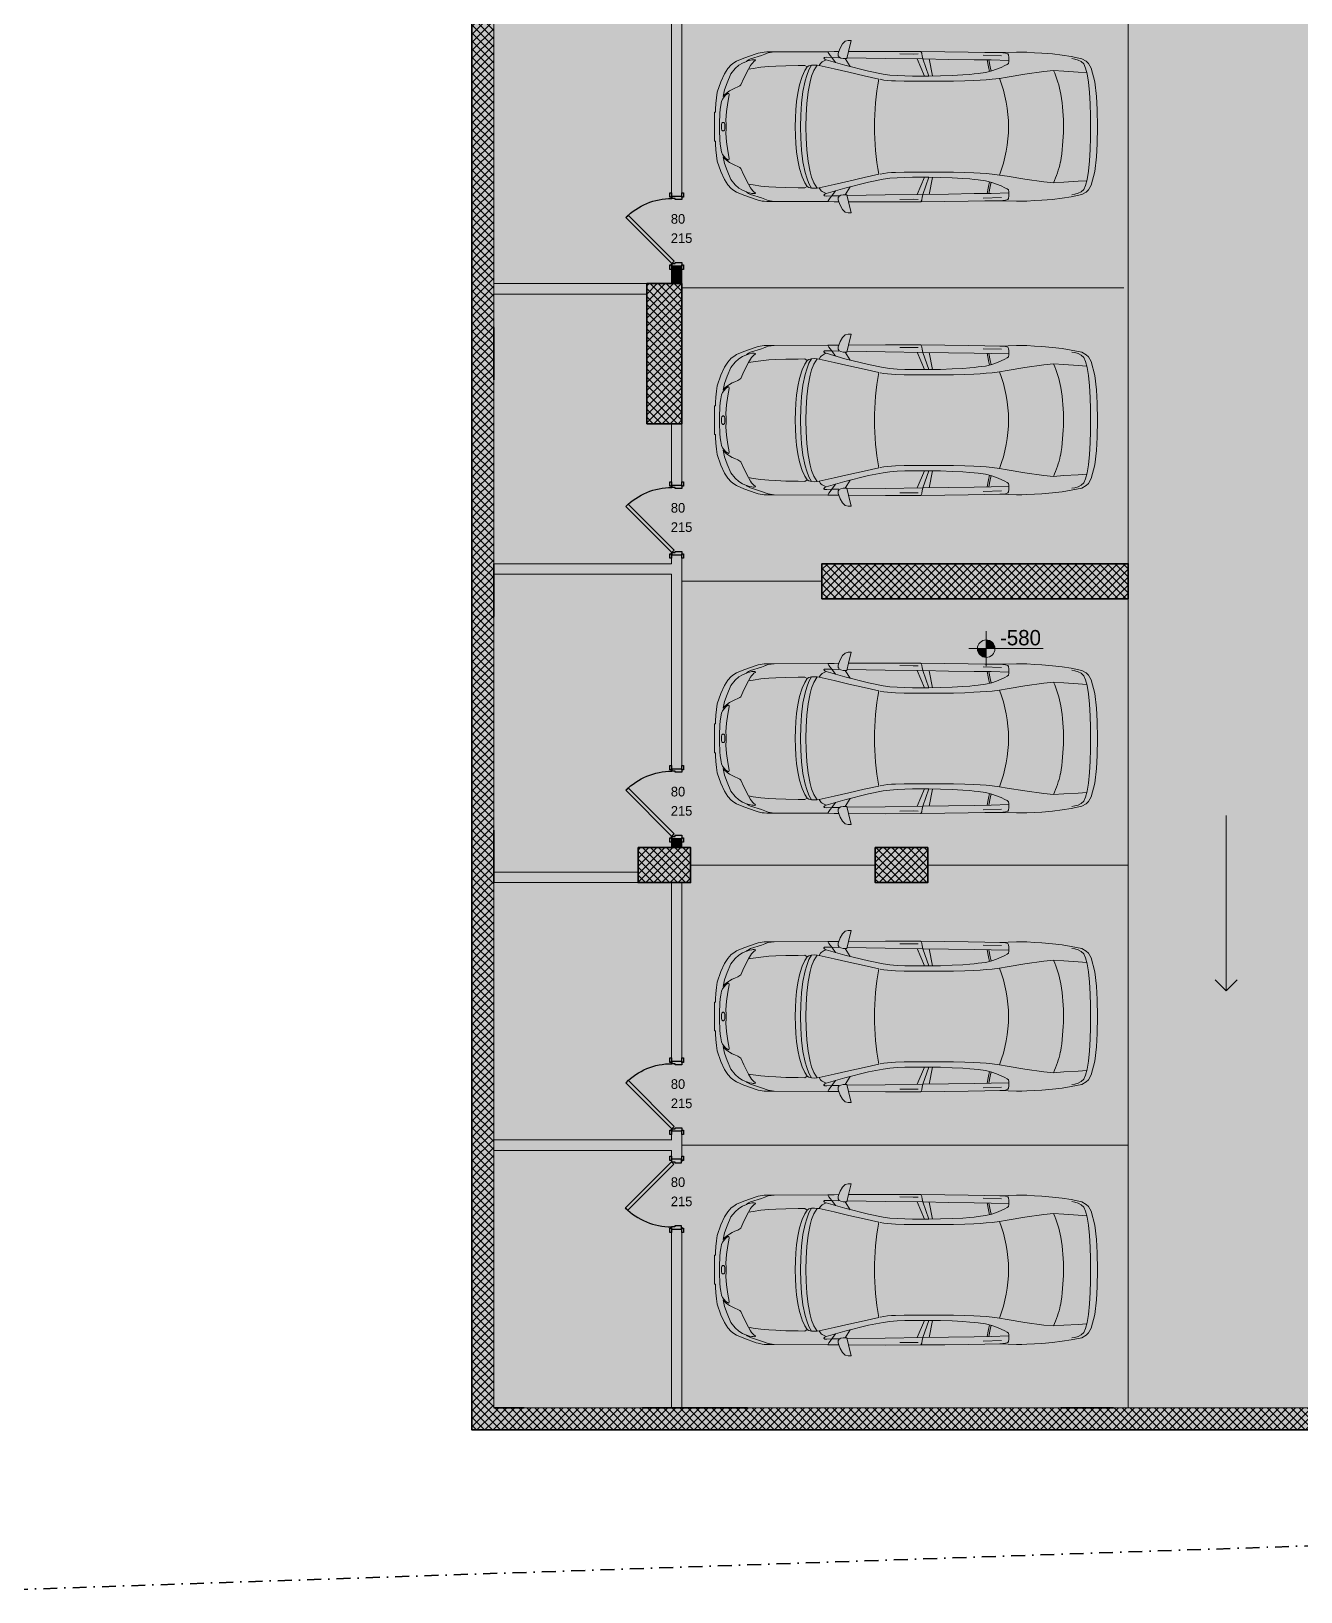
# Model space of a CAD drawing. Header units: millimetres. Extents: x 635850 to 824661, y -5878409 to -5774454.
# Drawn here: x 782870 to 797375, y -5878409 to -5860586 of the extents above; entities that cross this region are included whole.
import ezdxf

# ---------------------------------------------------------------- set-up
doc = ezdxf.new("R2010")
doc.units = ezdxf.units.MM
doc.header["$MEASUREMENT"] = 0
doc.linetypes.add('Dot & Dashed', pattern=[335.138881, 158.75, -88.194444, 0, -88.194437])
for name, color, linetype, lineweight, true_color in [('A - Ndertesa 1 - Veturat_Pen_No__102', 7, 'Continuous', 13, 0xcccccc), ('A - Ndertesa 10 - 2D Drafting_Pen_No__102', 7, 'Continuous', 13, 0xcccccc), ('A - Ndertesa 10 - Muret_Pen_No__102', 7, 'Continuous', 13, 0xcccccc), ('A - Ndertesa 10 - Veturat_Pen_No__102', 7, 'Continuous', 13, 0xcccccc), ('A - Ndertesa 4 - Parcelat_Pen_No__8', 7, 'Continuous', 35, 0xa80f02), ('ARCHICAD Door Markers_Pen_No__112', 7, 'Continuous', 13, 0xd5aaaa)]:
    doc.layers.add(name, color=color, linetype=linetype, lineweight=lineweight, true_color=true_color)
for name, color, linetype in [('A - Ndertesa 10 - 2D Drafting', 7, 'Continuous'), ('A - Ndertesa 10 - Kuotimi', 7, 'Continuous'), ('A - Ndertesa 10 - Muret', 7, 'Continuous'), ('A - Ndertesa 10 - Pllaka meskatit', 7, 'Continuous'), ('A - Ndertesa 10 - Shtyllat', 7, 'Continuous'), ('ARCHICAD Door Markers', 7, 'Continuous'), ('ARCHICAD Doors', 7, 'Continuous')]:
    doc.layers.add(name, color=color, linetype=linetype)
for name, color, linetype, lineweight in [('A - Ndertesa 10 - 2D Drafting_Pen_No__121', 255, 'Continuous', 0), ('A - Ndertesa 10 - 2D Drafting_Pen_No__2', 8, 'Continuous', 15), ('A - Ndertesa 10 - Kuotimi_Pen_No__101', 252, 'Continuous', 13), ('A - Ndertesa 10 - Muret_Pen_No__101', 252, 'Continuous', 13), ('A - Ndertesa 10 - Pllaka meskatit_Pen_No__22', 8, 'Continuous', 35), ('A - Ndertesa 10 - Shtyllat_Pen_No__101', 252, 'Continuous', 13), ('A - Ndertesa 10 - Shtyllat_Pen_No__22', 8, 'Continuous', 35), ('ARCHICAD Doors_Pen_No__101', 252, 'Continuous', 13), ('ARCHICAD Doors_Pen_No__42', 8, 'Continuous', 25)]:
    doc.layers.add(name, color=color, linetype=linetype, lineweight=lineweight)
doc.styles.add('GENERATED_STYLE_1', font='GOTHIC.TTF')
pattern_1 = [(45, (664183.82, -5827429.525), (-45.96194, 45.96194), []), (135, (664183.82, -5827429.525), (45.96194, 45.96194), [])]

# ---------------------------------------------------------------- blocks, each defined once
blk = doc.blocks.new('Slab_6', base_point=(787904, -5828249))
at = {"layer": 'A - Ndertesa 10 - Pllaka meskatit_Pen_No__22', "color": 8, "linetype": 'Continuous', "lineweight": 35, "flags": 128}
blk.add_lwpolyline([(787904, -5828249), (787904, -5876559), (821084, -5876559), (819179, -5831123, 0.401993), (816181, -5828249)], format="xyb", close=True, dxfattribs=at)
blk = doc.blocks.new('Wall_313', base_point=(787904, -5876559))
at = {"layer": 'A - Ndertesa 10 - Muret_Pen_No__101', "linetype": 'Continuous', "lineweight": 13}
h = blk.add_hatch(dxfattribs=at)
h.set_pattern_fill('Concrete_Block', color=252, style=0, pattern_type=2)
h.set_pattern_definition(pattern_1)
h.paths.add_polyline_path([(787904, -5863968), (788154, -5863968), (788154, -5860468), (787904, -5860468)])
h = blk.add_hatch(dxfattribs=at)
h.set_pattern_fill('Concrete_Block', color=252, style=0, pattern_type=2)
h.set_pattern_definition(pattern_1)
h.paths.add_polyline_path([(787904, -5866668), (788154, -5866668), (788154, -5864568), (787904, -5864568)])
h = blk.add_hatch(dxfattribs=at)
h.set_pattern_fill('Concrete_Block', color=252, style=0, pattern_type=2)
h.set_pattern_definition(pattern_1)
h.paths.add_polyline_path([(788154, -5867268), (787904, -5867268), (787904, -5869709), (788154, -5869709)])
h = blk.add_hatch(dxfattribs=at)
h.set_pattern_fill('Concrete_Block', color=252, style=0, pattern_type=2)
h.set_pattern_definition(pattern_1)
h.paths.add_polyline_path([(787904, -5876309), (788154, -5876309), (788154, -5870309), (787904, -5870309)])
at = {"layer": 'A - Ndertesa 10 - Muret_Pen_No__101', "color": 252, "linetype": 'Continuous', "lineweight": 13, "flags": 128}
for points in [[(787904, -5860468), (787904, -5863968)], [(788154, -5863968), (788154, -5860468)], [(787904, -5864568), (787904, -5866668)], [(788154, -5866668), (788154, -5864568)], [(787904, -5867268), (787904, -5869709)], [(788154, -5869709), (788154, -5867268)], [(787904, -5870309), (787904, -5876309)], [(788154, -5876309), (788154, -5870309)]]:
    blk.add_lwpolyline(points, dxfattribs=at)
blk = doc.blocks.new('Wall_316', base_point=(821084, -5876559))
at = {"layer": 'A - Ndertesa 10 - Muret_Pen_No__101', "linetype": 'Continuous', "lineweight": 13}
h = blk.add_hatch(dxfattribs=at)
h.set_pattern_fill('Concrete_Block', color=252, style=0, pattern_type=2)
h.set_pattern_definition(pattern_1)
h.paths.add_polyline_path([(789854, -5876309), (788504, -5876309), (788504, -5876559), (789854, -5876559)])
h = blk.add_hatch(dxfattribs=at)
h.set_pattern_fill('Concrete_Block', color=252, style=0, pattern_type=2)
h.set_pattern_definition(pattern_1)
h.paths.add_polyline_path([(791054, -5876309), (791054, -5876559), (794634, -5876559), (794634, -5876309)])
h = blk.add_hatch(dxfattribs=at)
h.set_pattern_fill('Concrete_Block', color=252, style=0, pattern_type=2)
h.set_pattern_definition(pattern_1)
h.paths.add_polyline_path([(795234, -5876559), (802054, -5876559), (802054, -5876309), (795234, -5876309)])
h = blk.add_hatch(dxfattribs=at)
h.set_pattern_fill('Concrete_Block', color=252, style=0, pattern_type=2)
h.set_pattern_definition(pattern_1)
h.paths.add_polyline_path([(802654, -5876309), (802654, -5876559), (806494, -5876559), (806494, -5876309)])
h = blk.add_hatch(dxfattribs=at)
h.set_pattern_fill('Concrete_Block', color=252, style=0, pattern_type=2)
h.set_pattern_definition(pattern_1)
h.paths.add_polyline_path([(807094, -5876309), (807094, -5876559), (812064, -5876559), (812064, -5876309)])
h = blk.add_hatch(dxfattribs=at)
h.set_pattern_fill('Concrete_Block', color=252, style=0, pattern_type=2)
h.set_pattern_definition(pattern_1)
h.paths.add_polyline_path([(814064, -5876309), (814064, -5876559), (820473, -5876559), (820473, -5876309)])
at = {"layer": 'A - Ndertesa 10 - Muret_Pen_No__101', "color": 252, "linetype": 'Continuous', "lineweight": 13, "flags": 128}
for points in [[(789854, -5876309), (788504, -5876309)], [(794634, -5876309), (791054, -5876309)], [(802054, -5876309), (795234, -5876309)], [(806494, -5876309), (802654, -5876309)], [(812064, -5876309), (807094, -5876309)], [(820473, -5876309), (814064, -5876309)], [(788504, -5876559), (789854, -5876559)], [(791054, -5876559), (794634, -5876559)], [(795234, -5876559), (802054, -5876559)], [(802654, -5876559), (806494, -5876559)], [(807094, -5876559), (812064, -5876559)], [(814064, -5876559), (820473, -5876559)], [(821073, -5876559), (821084, -5876559)]]:
    blk.add_lwpolyline(points, dxfattribs=at)
blk = doc.blocks.new('Wall_341', base_point=(789904, -5863468))
at = {"layer": 'A - Ndertesa 10 - Muret_Pen_No__102', "linetype": 'Continuous', "lineweight": 0, "true_color": 0xcccccc}
blk.add_hatch(color=254, dxfattribs=at).paths.add_polyline_path([(789904, -5863468), (788154, -5863468), (788154, -5863588), (789904, -5863588)])
at = {"layer": 'A - Ndertesa 10 - Muret_Pen_No__101', "color": 252, "linetype": 'Continuous', "lineweight": 13, "flags": 128}
for points in [[(789904, -5863468), (788154, -5863468)], [(788154, -5863468), (788154, -5863588)], [(788154, -5863588), (789904, -5863588)]]:
    blk.add_lwpolyline(points, dxfattribs=at)
blk = doc.blocks.new('Wall_342', base_point=(790184, -5866668))
at = {"layer": 'A - Ndertesa 10 - Muret_Pen_No__102', "linetype": 'Continuous', "lineweight": 0, "true_color": 0xcccccc}
blk.add_hatch(color=254, dxfattribs=at).paths.add_polyline_path([(790184, -5866668), (788154, -5866668), (788154, -5866788), (790184, -5866788)])
at = {"layer": 'A - Ndertesa 10 - Muret_Pen_No__101', "color": 252, "linetype": 'Continuous', "lineweight": 13, "flags": 128}
for points in [[(790184, -5866668), (788154, -5866668)], [(788154, -5866788), (790184, -5866788)]]:
    blk.add_lwpolyline(points, dxfattribs=at)
blk = doc.blocks.new('Wall_370', base_point=(790184, -5870249))
at = {"layer": 'A - Ndertesa 10 - Muret_Pen_No__102', "linetype": 'Continuous', "lineweight": 0, "true_color": 0xcccccc}
blk.add_hatch(color=254, dxfattribs=at).paths.add_polyline_path([(788154, -5870189), (788154, -5870309), (789804, -5870309), (789804, -5870189)])
at = {"layer": 'A - Ndertesa 10 - Muret_Pen_No__101', "color": 252, "linetype": 'Continuous', "lineweight": 13, "flags": 128}
for points in [[(789804, -5870189), (788154, -5870189)], [(788154, -5870309), (789804, -5870309)]]:
    blk.add_lwpolyline(points, dxfattribs=at)
blk = doc.blocks.new('Wall_371', base_point=(790184, -5873309))
at = {"layer": 'A - Ndertesa 10 - Muret_Pen_No__102', "linetype": 'Continuous', "lineweight": 0, "true_color": 0xcccccc}
blk.add_hatch(color=254, dxfattribs=at).paths.add_polyline_path([(790184, -5873249), (788154, -5873249), (788154, -5873369), (790184, -5873369)])
at = {"layer": 'A - Ndertesa 10 - Muret_Pen_No__101', "color": 252, "linetype": 'Continuous', "lineweight": 13, "flags": 128}
for points in [[(790184, -5873249), (788154, -5873249)], [(788154, -5873249), (788154, -5873369)], [(788154, -5873369), (790184, -5873369)]]:
    blk.add_lwpolyline(points, dxfattribs=at)
blk = doc.blocks.new('Door 25_5')
at = {"layer": 'ARCHICAD Doors_Pen_No__101', "color": 252, "linetype": 'Continuous', "lineweight": 13}
for p, q in [((-400, 5), (-437, 5)), ((-400, 5), (-437, 5)), ((-400, 0), (-400, 5)), ((-400, 0), (-400, 5)), ((-400, -115), (-400, 0)), ((-400, -115), (-400, 0)), ((400, 0), (400, 5)), ((400, 0), (400, 5)), ((400, 5), (437, 5)), ((400, 5), (437, 5)), ((400, -115), (400, 0)), ((400, -115), (400, 0)), ((-400, -115), (-437, -115)), ((-400, -115), (-437, -115)), ((400, -115), (437, -115)), ((400, -115), (437, -115))]:
    blk.add_line(p, q, dxfattribs=at)
at = {"layer": 'ARCHICAD Doors_Pen_No__42', "color": 8, "linetype": 'Continuous', "lineweight": 25}
for p, q in [((-182, 498), (-154, 526)), ((344, -28), (-182, 498)), ((-154, 526), (372, 0)), ((-387, 24), (-437, 24)), ((-437, 24), (-437, 5)), ((-437, 5), (-387, 5)), ((-375, 5), (-400, 5)), ((-400, 5), (-400, 0)), ((-400, 0), (-375, 0)), ((-372, 0), (-400, 0)), ((-400, 0), (-400, -115)), ((-387, 5), (-387, 24)), ((-375, 0), (-375, 5)), ((-372, -40), (-372, 0)), ((372, 0), (344, -28)), ((400, 0), (372, 0)), ((372, 0), (372, -40)), ((400, 5), (375, 5)), ((375, 5), (375, 0)), ((375, 0), (400, 0)), ((437, 24), (387, 24)), ((387, 24), (387, 5)), ((387, 5), (437, 5)), ((400, 0), (400, 5)), ((400, -115), (400, 0)), ((437, 5), (437, 24)), ((-387, -115), (-437, -115)), ((-437, -115), (-437, -134)), ((-437, -134), (-387, -134)), ((-400, -115), (-360, -115)), ((-387, -134), (-387, -115)), ((-360, -40), (-372, -40)), ((-360, -115), (-360, -40)), ((372, -40), (360, -40)), ((360, -40), (360, -115)), ((360, -115), (400, -115)), ((437, -115), (387, -115)), ((387, -115), (387, -134)), ((387, -134), (437, -134)), ((437, -134), (437, -115))]:
    blk.add_line(p, q, dxfattribs=at)
blk.add_arc((372, 0), 744, 135, 180, dxfattribs=at)
blk = doc.blocks.new('D Marker 25_13')
at = {"layer": 'ARCHICAD Door Markers_Pen_No__112', "color": 9, "lineweight": 13, "true_color": 0xd5aaaa, "char_height": 110, "attachment_point": 7, "rotation": 90, "style": 'GENERATED_STYLE_1'}
for s, insert in [('\\A1;{\\pql;\\pt0;\\fCentury Gothic|b0|i0|c0|p34;80\\fCentury Gothic|b0|i0|c0|p34;\\A1{\\H.66x;\\S^  ;}\\fCentury Gothic|b0|i0|c0|p34;\\fCentury Gothic|b0|i0|c0|p34;}', (-52, -126)), ('\\A1;{\\pql;\\pt0;\\fCentury Gothic|b0|i0|c0|p34;215\\fCentury Gothic|b0|i0|c0|p34;\\A1{\\H.66x;\\S^  ;}\\fCentury Gothic|b0|i0|c0|p34;\\fCentury Gothic|b0|i0|c0|p34;}', (168, -126))]:
    blk.add_mtext(s, dxfattribs=dict(at, insert=insert))
blk = doc.blocks.new('Door 25_4')
at = {"layer": 'ARCHICAD Doors_Pen_No__101', "color": 252, "linetype": 'Continuous', "lineweight": 13}
for p, q in [((-400, 0), (-437, 0)), ((-400, 0), (-437, 0)), ((-400, 0), (-400, -115)), ((-400, 0), (-400, -115)), ((400, 0), (400, -115)), ((400, 0), (400, -115)), ((400, 0), (437, 0)), ((400, 0), (437, 0)), ((-400, -120), (-437, -120)), ((-400, -120), (-437, -120)), ((-400, -115), (-400, -120)), ((-400, -115), (-400, -120)), ((400, -115), (400, -120)), ((400, -115), (400, -120)), ((400, -120), (437, -120)), ((400, -120), (437, -120))]:
    blk.add_line(p, q, dxfattribs=at)
at = {"layer": 'ARCHICAD Doors_Pen_No__42', "color": 8, "linetype": 'Continuous', "lineweight": 25}
for p, q in [((-182, 498), (-154, 526)), ((344, -28), (-182, 498)), ((-154, 526), (372, 0)), ((-437, 0), (-437, 19)), ((-437, 19), (-387, 19)), ((-387, 0), (-437, 0)), ((-372, 0), (-400, 0)), ((-400, 0), (-400, -115)), ((-387, 19), (-387, 0)), ((-372, -40), (-372, 0)), ((372, 0), (344, -28)), ((400, 0), (372, 0)), ((372, 0), (372, -40)), ((387, 19), (437, 19)), ((387, 0), (387, 19)), ((437, 0), (387, 0)), ((400, -115), (400, 0)), ((437, 19), (437, 0)), ((-437, -139), (-437, -120)), ((-437, -120), (-387, -120)), ((-387, -139), (-437, -139)), ((-400, -120), (-400, -115)), ((-400, -115), (-375, -115)), ((-400, -115), (-360, -115)), ((-375, -120), (-400, -120)), ((-387, -120), (-387, -139)), ((-375, -115), (-375, -120)), ((-360, -40), (-372, -40)), ((-360, -115), (-360, -40)), ((372, -40), (360, -40)), ((360, -40), (360, -115)), ((360, -115), (400, -115)), ((375, -120), (375, -115)), ((375, -115), (400, -115)), ((400, -120), (375, -120)), ((387, -120), (437, -120)), ((387, -139), (387, -120)), ((437, -139), (387, -139)), ((400, -115), (400, -120)), ((437, -120), (437, -139))]:
    blk.add_line(p, q, dxfattribs=at)
blk.add_arc((372, 0), 744, 135, 180, dxfattribs=at)
blk = doc.blocks.new('Wall_372', base_point=(790184, -5859968))
at = {"layer": 'A - Ndertesa 10 - Muret_Pen_No__102', "linetype": 'Continuous', "lineweight": 0, "true_color": 0xcccccc}
for points in [[(790184, -5860368), (790184, -5862468), (790304, -5862468), (790304, -5860368)], [(790304, -5863268), (790184, -5863268), (790184, -5863468), (790304, -5863468)], [(790184, -5865068), (790184, -5865768), (790304, -5865768), (790304, -5865068)], [(790304, -5866568), (790184, -5866568), (790184, -5869009), (790304, -5869009)], [(790184, -5869809), (790184, -5869909), (790304, -5869909), (790304, -5869809)], [(790184, -5870309), (790184, -5872349), (790304, -5872349), (790304, -5870309)], [(790304, -5873149), (790184, -5873149), (790184, -5873469), (790304, -5873469)], [(790304, -5874269), (790184, -5874269), (790184, -5876309), (790304, -5876309)]]:
    blk.add_hatch(color=254, dxfattribs=at).paths.add_polyline_path(points)
at = {"layer": 'A - Ndertesa 10 - Muret_Pen_No__101', "color": 252, "linetype": 'Continuous', "lineweight": 13}
for p, q in [((790184, -5862468), (790184, -5862431)), ((790189, -5862468), (790184, -5862468)), ((790304, -5862468), (790189, -5862468)), ((790304, -5862468), (790304, -5862431)), ((790184, -5863268), (790184, -5863305)), ((790189, -5863268), (790184, -5863268)), ((790304, -5863268), (790189, -5863268)), ((790304, -5863268), (790304, -5863305)), ((790184, -5865768), (790184, -5865731)), ((790189, -5865768), (790184, -5865768)), ((790304, -5865768), (790189, -5865768)), ((790304, -5865768), (790304, -5865731)), ((790184, -5866568), (790184, -5866605)), ((790189, -5866568), (790184, -5866568)), ((790304, -5866568), (790189, -5866568)), ((790304, -5866568), (790304, -5866605)), ((790184, -5869009), (790184, -5868972)), ((790189, -5869009), (790184, -5869009)), ((790304, -5869009), (790189, -5869009)), ((790304, -5869009), (790304, -5868972)), ((790184, -5869809), (790184, -5869846)), ((790189, -5869809), (790184, -5869809)), ((790304, -5869809), (790189, -5869809)), ((790304, -5869809), (790304, -5869846)), ((790184, -5872349), (790184, -5872312)), ((790189, -5872349), (790184, -5872349)), ((790304, -5872349), (790189, -5872349)), ((790304, -5872349), (790304, -5872312)), ((790184, -5873149), (790184, -5873186)), ((790189, -5873149), (790184, -5873149)), ((790304, -5873149), (790189, -5873149)), ((790304, -5873149), (790304, -5873186)), ((790184, -5873469), (790184, -5873432)), ((790184, -5873469), (790299, -5873469)), ((790299, -5873469), (790304, -5873469)), ((790304, -5873469), (790304, -5873432)), ((790184, -5874269), (790184, -5874306)), ((790184, -5874269), (790299, -5874269)), ((790299, -5874269), (790304, -5874269)), ((790304, -5874269), (790304, -5874306))]:
    blk.add_line(p, q, dxfattribs=at)
at = {"layer": 'A - Ndertesa 10 - Muret_Pen_No__101', "color": 252, "linetype": 'Continuous', "lineweight": 13, "flags": 128}
for points in [[(790184, -5860368), (790184, -5862468)], [(790304, -5862468), (790304, -5860368)], [(790184, -5863268), (790184, -5863468)], [(790304, -5863468), (790304, -5863268)], [(790184, -5865068), (790184, -5865768)], [(790304, -5865768), (790304, -5865068)], [(790184, -5866568), (790184, -5866668)], [(790304, -5869009), (790304, -5866568)], [(790184, -5866788), (790184, -5869009)], [(790184, -5869809), (790184, -5869909)], [(790304, -5869909), (790304, -5869809)], [(790184, -5870309), (790184, -5872349)], [(790304, -5872349), (790304, -5870309)], [(790184, -5873149), (790184, -5873249)], [(790304, -5873469), (790304, -5873149)], [(790184, -5873369), (790184, -5873469)], [(790184, -5874269), (790184, -5876309)], [(790304, -5876309), (790304, -5874269)]]:
    blk.add_lwpolyline(points, dxfattribs=at)
at = {"layer": 'ARCHICAD Door Markers', "color": 161, "lineweight": 25, "true_color": 0x40a5ff, "rotation": 270}
for p in [(790304, -5862868), (790304, -5866168), (790304, -5869409), (790304, -5872749), (790304, -5873869)]:
    blk.add_blockref('D Marker 25_13', p, dxfattribs=at)
at = {"layer": 'ARCHICAD Doors', "color": 7, "linetype": 'Continuous', "lineweight": 13, "xscale": -1, "zscale": 1000, "rotation": 90}
for p in [(790189, -5862868), (790189, -5866168), (790189, -5869409), (790189, -5872749)]:
    blk.add_blockref('Door 25_5', p, dxfattribs=at)
at = {"layer": 'ARCHICAD Doors', "color": 7, "linetype": 'Continuous', "lineweight": 13, "zscale": 1000, "rotation": 90}
blk.add_blockref('Door 25_4', (790184, -5873869), dxfattribs=at)
blk = doc.blocks.new('Column_349', base_point=(793654, -5866868))
at = {"layer": 'A - Ndertesa 10 - Shtyllat_Pen_No__101', "linetype": 'Continuous', "lineweight": 13}
h = blk.add_hatch(dxfattribs=at)
h.set_pattern_fill('Concrete_Block', color=252, style=0, pattern_type=2)
h.set_pattern_definition(pattern_1)
h.paths.add_polyline_path([(795404, -5867068), (795404, -5866668), (791904, -5866668), (791904, -5867068)])
at = {"layer": 'A - Ndertesa 10 - Shtyllat_Pen_No__22', "color": 8, "linetype": 'Continuous', "lineweight": 35, "flags": 128}
blk.add_lwpolyline([(795404, -5867068), (795404, -5866668), (791904, -5866668), (791904, -5867068)], close=True, dxfattribs=at)
blk = doc.blocks.new('Column_372', base_point=(790104, -5864268))
at = {"layer": 'A - Ndertesa 10 - Shtyllat_Pen_No__101', "linetype": 'Continuous', "lineweight": 13}
h = blk.add_hatch(dxfattribs=at)
h.set_pattern_fill('Concrete_Block', color=252, style=0, pattern_type=2)
h.set_pattern_definition(pattern_1)
h.paths.add_polyline_path([(790304, -5863468), (789904, -5863468), (789904, -5865068), (790304, -5865068)])
at = {"layer": 'A - Ndertesa 10 - Shtyllat_Pen_No__22', "color": 8, "linetype": 'Continuous', "lineweight": 35, "flags": 128}
blk.add_lwpolyline([(790304, -5863468), (789904, -5863468), (789904, -5865068), (790304, -5865068)], close=True, dxfattribs=at)
blk = doc.blocks.new('Column_387', base_point=(788029, -5864268))
at = {"layer": 'A - Ndertesa 10 - Shtyllat_Pen_No__101', "linetype": 'Continuous', "lineweight": 13}
h = blk.add_hatch(dxfattribs=at)
h.set_pattern_fill('Concrete_Block', color=252, style=0, pattern_type=2)
h.set_pattern_definition(pattern_1)
h.paths.add_polyline_path([(787904, -5863968), (787904, -5864568), (788154, -5864568), (788154, -5863968)])
at = {"layer": 'A - Ndertesa 10 - Shtyllat_Pen_No__22', "color": 8, "linetype": 'Continuous', "lineweight": 35, "flags": 128}
for points in [[(787904, -5863968), (787904, -5864568)], [(788154, -5864568), (788154, -5863968)]]:
    blk.add_lwpolyline(points, dxfattribs=at)
blk = doc.blocks.new('Column_388', base_point=(788029, -5870009))
at = {"layer": 'A - Ndertesa 10 - Shtyllat_Pen_No__101', "linetype": 'Continuous', "lineweight": 13}
h = blk.add_hatch(dxfattribs=at)
h.set_pattern_fill('Concrete_Block', color=252, style=0, pattern_type=2)
h.set_pattern_definition(pattern_1)
h.paths.add_polyline_path([(787904, -5869709), (787904, -5870309), (788154, -5870309), (788154, -5869709)])
at = {"layer": 'A - Ndertesa 10 - Shtyllat_Pen_No__22', "color": 8, "linetype": 'Continuous', "lineweight": 35, "flags": 128}
for points in [[(787904, -5869709), (787904, -5870309)], [(788154, -5870309), (788154, -5869709)]]:
    blk.add_lwpolyline(points, dxfattribs=at)
blk = doc.blocks.new('Column_389', base_point=(788204, -5876434))
at = {"layer": 'A - Ndertesa 10 - Shtyllat_Pen_No__101', "linetype": 'Continuous', "lineweight": 13}
h = blk.add_hatch(dxfattribs=at)
h.set_pattern_fill('Concrete_Block', color=252, style=0, pattern_type=2)
h.set_pattern_definition(pattern_1)
h.paths.add_polyline_path([(787904, -5876559), (788154, -5876559), (788154, -5876309)])
h = blk.add_hatch(dxfattribs=at)
h.set_pattern_fill('Concrete_Block', color=252, style=0, pattern_type=2)
h.set_pattern_definition(pattern_1)
h.paths.add_polyline_path([(787904, -5876559), (788154, -5876309), (787904, -5876309)])
h = blk.add_hatch(dxfattribs=at)
h.set_pattern_fill('Concrete_Block', color=252, style=0, pattern_type=2)
h.set_pattern_definition(pattern_1)
h.paths.add_polyline_path([(788154, -5876559), (788504, -5876559), (788504, -5876309), (788154, -5876309)])
at = {"layer": 'A - Ndertesa 10 - Shtyllat_Pen_No__22', "color": 8, "linetype": 'Continuous', "lineweight": 35, "flags": 128}
for points in [[(787904, -5876309), (787904, -5876559)], [(788504, -5876309), (788154, -5876309)], [(787904, -5876559), (788154, -5876559)], [(788154, -5876559), (788504, -5876559)]]:
    blk.add_lwpolyline(points, dxfattribs=at)
blk = doc.blocks.new('Column_402', base_point=(792814, -5870109))
at = {"layer": 'A - Ndertesa 10 - Shtyllat_Pen_No__101', "linetype": 'Continuous', "lineweight": 13}
h = blk.add_hatch(dxfattribs=at)
h.set_pattern_fill('Concrete_Block', color=252, style=0, pattern_type=2)
h.set_pattern_definition(pattern_1)
h.paths.add_polyline_path([(792514, -5869909), (792514, -5870309), (793114, -5870309), (793114, -5869909)])
at = {"layer": 'A - Ndertesa 10 - Shtyllat_Pen_No__22', "color": 8, "linetype": 'Continuous', "lineweight": 35, "flags": 128}
blk.add_lwpolyline([(792514, -5869909), (792514, -5870309), (793114, -5870309), (793114, -5869909)], close=True, dxfattribs=at)
blk = doc.blocks.new('Column_413', base_point=(790104, -5870109))
at = {"layer": 'A - Ndertesa 10 - Shtyllat_Pen_No__101', "linetype": 'Continuous', "lineweight": 13}
h = blk.add_hatch(dxfattribs=at)
h.set_pattern_fill('Concrete_Block', color=252, style=0, pattern_type=2)
h.set_pattern_definition(pattern_1)
h.paths.add_polyline_path([(789804, -5869909), (789804, -5870309), (790404, -5870309), (790404, -5869909)])
at = {"layer": 'A - Ndertesa 10 - Shtyllat_Pen_No__22', "color": 8, "linetype": 'Continuous', "lineweight": 35, "flags": 128}
blk.add_lwpolyline([(789804, -5869909), (789804, -5870309), (790404, -5870309), (790404, -5869909)], close=True, dxfattribs=at)
blk = doc.blocks.new('Column_417', base_point=(794934, -5876434))
at = {"layer": 'A - Ndertesa 10 - Shtyllat_Pen_No__101', "linetype": 'Continuous', "lineweight": 13}
h = blk.add_hatch(dxfattribs=at)
h.set_pattern_fill('Concrete_Block', color=252, style=0, pattern_type=2)
h.set_pattern_definition(pattern_1)
h.paths.add_polyline_path([(794634, -5876309), (794634, -5876559), (795234, -5876559), (795234, -5876309)])
at = {"layer": 'A - Ndertesa 10 - Shtyllat_Pen_No__22', "color": 8, "linetype": 'Continuous', "lineweight": 35, "flags": 128}
for points in [[(795234, -5876309), (794634, -5876309)], [(794634, -5876559), (795234, -5876559)]]:
    blk.add_lwpolyline(points, dxfattribs=at)
blk = doc.blocks.new('Column_418', base_point=(790454, -5876434))
at = {"layer": 'A - Ndertesa 10 - Shtyllat_Pen_No__101', "linetype": 'Continuous', "lineweight": 13}
h = blk.add_hatch(dxfattribs=at)
h.set_pattern_fill('Concrete_Block', color=252, style=0, pattern_type=2)
h.set_pattern_definition(pattern_1)
h.paths.add_polyline_path([(789854, -5876309), (789854, -5876559), (791054, -5876559), (791054, -5876309)])
at = {"layer": 'A - Ndertesa 10 - Shtyllat_Pen_No__22', "color": 8, "linetype": 'Continuous', "lineweight": 35, "flags": 128}
for points in [[(791054, -5876309), (789854, -5876309)], [(789854, -5876559), (791054, -5876559)]]:
    blk.add_lwpolyline(points, dxfattribs=at)
blk = doc.blocks.new('Column_419', base_point=(788029, -5866968))
at = {"layer": 'A - Ndertesa 10 - Shtyllat_Pen_No__101', "linetype": 'Continuous', "lineweight": 13}
h = blk.add_hatch(dxfattribs=at)
h.set_pattern_fill('Concrete_Block', color=252, style=0, pattern_type=2)
h.set_pattern_definition(pattern_1)
h.paths.add_polyline_path([(787904, -5866668), (787904, -5867268), (788154, -5867268), (788154, -5866668)])
at = {"layer": 'A - Ndertesa 10 - Shtyllat_Pen_No__22', "color": 8, "linetype": 'Continuous', "lineweight": 35, "flags": 128}
for points in [[(787904, -5866668), (787904, -5867268)], [(788154, -5867268), (788154, -5866668)]]:
    blk.add_lwpolyline(points, dxfattribs=at)
blk = doc.blocks.new('Car 05 25')
at = {"layer": 'A - Ndertesa 1 - Veturat_Pen_No__102', "color": 254, "linetype": 'Continuous', "lineweight": 13, "true_color": 0xcccccc}
for p, q in [((-729, 716), (-751, 670)), ((-701, 743), (-729, 716)), ((-665, 761), (-701, 743)), ((-627, 772), (-665, 761)), ((-595, 778), (-627, 772)), ((125, 791), (129, 820)), ((126, 744), (125, 791)), ((327, 762), (125, 756)), ((132, 723), (126, 744)), ((129, 820), (139, 832)), ((147, 711), (132, 723)), ((139, 832), (165, 840)), ((165, 840), (195, 844)), ((195, 844), (231, 846)), ((211, 809), (418, 816)), ((522, 765), (327, 762)), ((355, 762), (339, 683)), ((373, 763), (357, 683)), ((814, 769), (522, 765)), ((1109, 774), (814, 769)), ((1036, 773), (997, 579)), ((1042, 578), (1108, 774)), ((1173, 775), (1090, 578)), ((1115, 809), (1109, 774)), ((1109, 774), (1538, 780)), ((1120, 833), (1115, 809)), ((1121, 838), (1120, 836)), ((1120, 836), (1120, 833)), ((1130, 859), (1121, 838)), ((1163, 830), (1220, 829)), ((1220, 829), (1370, 831)), ((1538, 780), (1975, 786)), ((1939, 686), (1996, 777)), ((1958, 858), (1977, 777)), ((1977, 777), (2020, 777)), ((2000, 702), (2214, 763)), ((2020, 777), (2044, 783)), ((2044, 783), (2063, 792)), ((2063, 792), (2070, 800)), ((2069, 788), (2065, 794)), ((2075, 836), (2068, 858)), ((2069, 788), (2148, 790)), ((2070, 800), (2075, 809)), ((2075, 809), (2075, 836)), ((2107, 732), (2148, 790)), ((2148, 790), (2167, 814)), ((2148, 790), (2206, 792)), ((2167, 814), (2182, 834)), ((2182, 834), (2193, 856)), ((2206, 792), (2227, 791)), ((2227, 770), (2214, 763)), ((2214, 763), (2238, 752)), ((2227, 791), (2233, 790)), ((2234, 774), (2227, 770)), ((2233, 790), (2238, 787)), ((2238, 777), (2234, 774)), ((2241, 784), (2238, 787)), ((2238, 777), (2241, 781)), ((2238, 752), (2259, 740)), ((2241, 781), (2241, 784)), ((2259, 740), (2269, 731)), ((2269, 731), (2279, 722)), ((2279, 722), (2294, 698)), ((2808, 853), (2877, 843)), ((2877, 843), (2954, 814)), ((2904, 833), (2905, 833)), ((2954, 814), (3076, 775)), ((3022, 758), (3024, 762)), ((3024, 754), (3022, 758)), ((3024, 762), (3035, 765)), ((3038, 743), (3024, 754)), ((3035, 765), (3047, 764)), ((3051, 731), (3038, 743)), ((3047, 764), (3061, 763)), ((3065, 715), (3051, 731)), ((3061, 763), (3090, 757)), ((3077, 698), (3065, 715)), ((3100, 763), (3076, 775)), ((3090, 757), (3108, 751)), ((3114, 753), (3100, 763)), ((3108, 751), (3123, 746)), ((3123, 746), (3114, 753)), ((3170, 727), (3123, 746)), ((3212, 701), (3170, 727)), ((-768, 602), (-783, 510)), ((-768, 602), (-751, 670)), ((-764, 617), (-666, 624)), ((-666, 624), (-501, 634)), ((-501, 634), (-383, 642)), ((-383, 642), (-274, 631)), ((-274, 631), (-56, 601)), ((-56, 601), (146, 567)), ((146, 567), (233, 552)), ((171, 697), (147, 711)), ((213, 677), (171, 697)), ((266, 655), (213, 677)), ((233, 552), (315, 541)), ((319, 636), (266, 655)), ((315, 541), (384, 535)), ((393, 618), (319, 636)), ((339, 683), (330, 634)), ((357, 683), (347, 629)), ((384, 535), (454, 530)), ((475, 607), (393, 618)), ((521, 602), (475, 607)), ((570, 597), (521, 602)), ((653, 591), (570, 597)), ((773, 585), (653, 591)), ((907, 580), (773, 585)), ((1042, 578), (907, 580)), ((1228, 578), (1042, 578)), ((1316, 580), (1228, 578)), ((1403, 584), (1316, 580)), ((1484, 590), (1403, 584)), ((1562, 601), (1484, 590)), ((1554, 533), (1597, 541)), ((1730, 634), (1562, 601)), ((1597, 541), (1597, 541)), ((1611, 544), (1780, 582)), ((2000, 702), (1730, 634)), ((1780, 582), (1953, 621)), ((1953, 621), (2122, 660)), ((2122, 660), (2294, 698)), ((2294, 698), (2317, 701)), ((2294, 698), (2294, 698)), ((2317, 701), (2346, 703)), ((2355, 640), (2317, 701)), ((2346, 703), (2379, 702)), ((2380, 575), (2355, 640)), ((2410, 649), (2379, 702)), ((2379, 702), (2411, 694)), ((2397, 514), (2380, 575)), ((2436, 583), (2410, 649)), ((2411, 694), (2411, 694)), ((2429, 682), (2411, 694)), ((2429, 682), (2457, 700)), ((2429, 682), (2429, 682)), ((2429, 682), (2457, 640)), ((2454, 522), (2436, 583)), ((2457, 700), (2535, 698)), ((2457, 640), (2487, 574)), ((2487, 574), (2492, 562)), ((2492, 562), (2518, 477)), ((2535, 698), (2535, 698)), ((2535, 698), (2673, 696)), ((2673, 696), (2787, 691)), ((2787, 691), (2868, 687)), ((2868, 687), (2960, 679)), ((2960, 679), (2868, 687)), ((2960, 679), (3047, 666)), ((3047, 666), (3100, 657)), ((3100, 657), (3077, 698)), ((3153, 554), (3100, 657)), ((3190, 476), (3153, 554)), ((3254, 663), (3212, 701)), ((3302, 603), (3254, 663)), ((3302, 603), (3346, 501)), ((-795, 391), (-802, 259)), ((-783, 510), (-795, 391)), ((454, 530), (526, 526)), ((526, 526), (628, 522)), ((628, 522), (757, 518)), ((757, 518), (1323, 518)), ((1323, 518), (1420, 522)), ((1420, 522), (1467, 524)), ((1467, 524), (1511, 528)), ((1511, 528), (1554, 533)), ((2419, 396), (2397, 514)), ((2434, 266), (2419, 396)), ((2478, 401), (2454, 522)), ((2494, 269), (2478, 401)), ((2518, 477), (2538, 384)), ((2538, 384), (2551, 286)), ((3199, 467), (3190, 476)), ((3221, 454), (3199, 467)), ((3256, 439), (3221, 454)), ((3288, 425), (3256, 439)), ((3319, 408), (3288, 425)), ((3353, 384), (3319, 408)), ((3325, 377), (3321, 370)), ((3321, 370), (3321, 362)), ((3321, 362), (3338, 277)), ((3328, 380), (3325, 377)), ((3338, 379), (3328, 380)), ((3364, 358), (3338, 379)), ((3346, 501), (3374, 420)), ((3377, 360), (3353, 384)), ((3397, 316), (3364, 358)), ((3391, 344), (3374, 420)), ((3391, 344), (3377, 360)), ((-802, 259), (-807, 125)), ((2442, 132), (2434, 266)), ((2503, 133), (2494, 269)), ((2551, 286), (2560, 194)), ((2560, 194), (2564, 101)), ((3338, 277), (3352, 173)), ((3408, 289), (3397, 316)), ((3408, 289), (3414, 267)), ((3414, 267), (3418, 243)), ((3418, 243), (3424, 201)), ((3424, 201), (3428, 152)), ((-807, 125), (-808, 0)), ((-807, -125), (-808, 0)), ((2444, 0), (2442, 132)), ((2444, 0), (2442, -132)), ((2506, 0), (2503, 133)), ((2564, 101), (2566, 0)), ((2564, -101), (2566, 0)), ((3352, 173), (3358, 76)), ((3354, 28), (3358, 76)), ((3354, 28), (3354, -1)), ((3354, -28), (3354, 1)), ((3371, 12), (3370, -1)), ((3371, -12), (3370, 1)), ((3372, 24), (3371, 12)), ((3376, 39), (3372, 24)), ((3382, 47), (3376, 39)), ((3386, 48), (3382, 47)), ((3386, 48), (3394, 48)), ((3399, 47), (3394, 48)), ((3404, 39), (3399, 47)), ((3404, 39), (3408, 24)), ((3408, 24), (3410, 8)), ((3410, 8), (3410, 0)), ((3432, 40), (3428, 152)), ((3432, 57), (3432, 57)), ((3432, 0), (3432, 40)), ((3432, 0), (3432, -40)), ((-802, -259), (-807, -125)), ((2442, -132), (2434, -266)), ((2503, -133), (2494, -269)), ((2506, 0), (2503, -133)), ((2560, -194), (2564, -101)), ((3338, -277), (3352, -173)), ((3352, -173), (3358, -76)), ((3354, -28), (3358, -76)), ((3372, -24), (3371, -12)), ((3376, -39), (3372, -24)), ((3382, -47), (3376, -39)), ((3386, -48), (3382, -47)), ((3386, -48), (3394, -48)), ((3399, -47), (3394, -48)), ((3404, -39), (3399, -47)), ((3404, -39), (3408, -24)), ((3408, -24), (3410, -8)), ((3410, -8), (3410, 0)), ((3424, -201), (3428, -152)), ((3432, -40), (3428, -152)), ((3432, -57), (3432, -57)), ((-795, -391), (-802, -259)), ((2434, -266), (2419, -396)), ((2494, -269), (2478, -401)), ((2538, -384), (2551, -286)), ((2551, -286), (2560, -194)), ((3321, -362), (3338, -277)), ((3397, -316), (3364, -358)), ((3391, -344), (3374, -420)), ((3391, -344), (3377, -360)), ((3408, -289), (3397, -316)), ((3408, -289), (3414, -267)), ((3414, -267), (3418, -243)), ((3418, -243), (3424, -201)), ((-783, -510), (-795, -391)), ((-768, -602), (-783, -510)), ((384, -535), (454, -530)), ((454, -530), (526, -526)), ((526, -526), (628, -522)), ((628, -522), (757, -518)), ((757, -518), (1323, -518)), ((1323, -518), (1420, -522)), ((1420, -522), (1467, -524)), ((1467, -524), (1511, -528)), ((1511, -528), (1554, -533)), ((1554, -533), (1597, -541)), ((2397, -514), (2380, -575)), ((2419, -396), (2397, -514)), ((2454, -522), (2436, -583)), ((2478, -401), (2454, -522)), ((2492, -562), (2518, -477)), ((2518, -477), (2538, -384)), ((3190, -476), (3153, -554)), ((3199, -467), (3190, -476)), ((3221, -454), (3199, -467)), ((3256, -439), (3221, -454)), ((3288, -425), (3256, -439)), ((3319, -408), (3288, -425)), ((3302, -603), (3346, -501)), ((3353, -384), (3319, -408)), ((3321, -370), (3321, -362)), ((3325, -377), (3321, -370)), ((3328, -380), (3325, -377)), ((3338, -379), (3328, -380)), ((3364, -358), (3338, -379)), ((3346, -501), (3374, -420)), ((3377, -360), (3353, -384)), ((-768, -602), (-751, -670)), ((-764, -617), (-666, -624)), ((-729, -716), (-751, -670)), ((-666, -624), (-501, -634)), ((-501, -634), (-383, -642)), ((-383, -642), (-274, -631)), ((-274, -631), (-56, -601)), ((-56, -601), (146, -567)), ((147, -711), (132, -723)), ((146, -567), (233, -552)), ((171, -697), (147, -711)), ((213, -677), (171, -697)), ((266, -655), (213, -677)), ((233, -552), (315, -541)), ((319, -636), (266, -655)), ((315, -541), (384, -535)), ((393, -618), (319, -636)), ((339, -683), (330, -634)), ((355, -762), (339, -683)), ((357, -683), (347, -629)), ((373, -763), (357, -683)), ((475, -607), (393, -618)), ((521, -602), (475, -607)), ((570, -597), (521, -602)), ((653, -591), (570, -597)), ((773, -585), (653, -591)), ((907, -580), (773, -585)), ((1042, -578), (907, -580)), ((1036, -773), (997, -579)), ((1042, -578), (1108, -774)), ((1228, -578), (1042, -578)), ((1173, -775), (1090, -578)), ((1316, -580), (1228, -578)), ((1403, -584), (1316, -580)), ((1484, -590), (1403, -584)), ((1562, -601), (1484, -590)), ((1730, -634), (1562, -601)), ((1597, -541), (1597, -541)), ((1611, -544), (1780, -582)), ((2000, -702), (1730, -634)), ((1780, -582), (1953, -621)), ((1939, -686), (1996, -777)), ((1953, -621), (2122, -660)), ((2000, -702), (2214, -763)), ((2122, -660), (2294, -698)), ((2279, -722), (2294, -698)), ((2294, -698), (2317, -701)), ((2294, -698), (2294, -698)), ((2355, -640), (2317, -701)), ((2317, -701), (2346, -703)), ((2346, -703), (2379, -702)), ((2380, -575), (2355, -640)), ((2410, -649), (2379, -702)), ((2379, -702), (2411, -694)), ((2436, -583), (2410, -649)), ((2429, -682), (2411, -694)), ((2411, -694), (2411, -694)), ((2429, -682), (2457, -640)), ((2429, -682), (2429, -682)), ((2429, -682), (2457, -700)), ((2457, -640), (2487, -574)), ((2457, -700), (2535, -698)), ((2487, -574), (2492, -562)), ((2535, -698), (2673, -696)), ((2535, -698), (2535, -698)), ((2673, -696), (2787, -691)), ((2787, -691), (2868, -687)), ((2868, -687), (2960, -679)), ((2960, -679), (2868, -687)), ((2960, -679), (3047, -666)), ((3047, -666), (3100, -657)), ((3077, -698), (3065, -715)), ((3100, -657), (3077, -698)), ((3153, -554), (3100, -657)), ((3212, -701), (3170, -727)), ((3254, -663), (3212, -701)), ((3302, -603), (3254, -663)), ((-701, -743), (-729, -716)), ((-665, -761), (-701, -743)), ((-627, -772), (-665, -761)), ((-595, -778), (-627, -772)), ((126, -744), (125, -791)), ((327, -762), (125, -756)), ((125, -791), (129, -820)), ((132, -723), (126, -744)), ((129, -820), (139, -832)), ((139, -832), (165, -840)), ((165, -840), (195, -844)), ((195, -844), (231, -846)), ((211, -809), (418, -816)), ((522, -765), (327, -762)), ((814, -769), (522, -765)), ((1109, -774), (814, -769)), ((1109, -774), (1538, -780)), ((1115, -809), (1109, -774)), ((1120, -833), (1115, -809)), ((1120, -836), (1120, -833)), ((1121, -838), (1120, -836)), ((1130, -859), (1121, -838)), ((1163, -830), (1220, -829)), ((1220, -829), (1370, -831)), ((1538, -780), (1975, -786)), ((1958, -858), (1977, -777)), ((1977, -777), (2020, -777)), ((2020, -777), (2044, -783)), ((2044, -783), (2063, -792)), ((2063, -792), (2070, -800)), ((2069, -788), (2065, -794)), ((2075, -836), (2068, -858)), ((2069, -788), (2148, -790)), ((2070, -800), (2075, -809)), ((2075, -809), (2075, -836)), ((2107, -732), (2148, -790)), ((2148, -790), (2167, -814)), ((2148, -790), (2206, -792)), ((2167, -814), (2182, -834)), ((2182, -834), (2193, -856)), ((2206, -792), (2227, -791)), ((2214, -763), (2238, -752)), ((2227, -770), (2214, -763)), ((2234, -774), (2227, -770)), ((2227, -791), (2233, -790)), ((2233, -790), (2238, -787)), ((2238, -777), (2234, -774)), ((2238, -752), (2259, -740)), ((2238, -777), (2241, -781)), ((2241, -784), (2238, -787)), ((2241, -781), (2241, -784)), ((2259, -740), (2269, -731)), ((2269, -731), (2279, -722)), ((2808, -853), (2877, -843)), ((2877, -843), (2954, -814)), ((2954, -814), (3076, -775)), ((3024, -754), (3022, -758)), ((3022, -758), (3024, -762)), ((3038, -743), (3024, -754)), ((3024, -762), (3035, -765)), ((3035, -765), (3047, -764)), ((3051, -731), (3038, -743)), ((3047, -764), (3061, -763)), ((3065, -715), (3051, -731)), ((3061, -763), (3090, -757)), ((3100, -763), (3076, -775)), ((3090, -757), (3108, -751)), ((3114, -753), (3100, -763)), ((3108, -751), (3123, -746)), ((3123, -746), (3114, -753)), ((3170, -727), (3123, -746))]:
    blk.add_line(p, q, dxfattribs=at)
at = {"layer": 'A - Ndertesa 1 - Veturat_Pen_No__102', "color": 254, "linetype": 'Continuous', "lineweight": 13, "true_color": 0xcccccc, "flags": 128}
blk.add_lwpolyline([(-483, -817), (-372, -830), (-252, -841), (-168, -845), (-78, -851), (-24, -852), (40, -852), (231, -846), (400, -848), (591, -852), (857, -856), (1130, -859), (1536, -860), (1958, -858), (1929, -983), (1961, -983), (1997, -975), (2027, -945), (2055, -898), (2068, -858), (2120, -857), (2193, -856), (2808, -853), (2856, -853), (2891, -853), (2923, -852), (2945, -849), (2990, -840), (3014, -833), (3154, -783), (3236, -748), (3269, -728), (3299, -706), (3337, -663), (3374, -604), (3418, -513), (3457, -393), (3468, -331), (3474, -264), (3478, -200), (3479, -165), (3490, -165), (3490, 165), (3479, 165), (3478, 200), (3474, 264), (3468, 331), (3457, 393), (3418, 513), (3374, 604), (3337, 663), (3299, 706), (3269, 728), (3236, 748), (3154, 783), (3014, 833), (2990, 840), (2945, 849), (2923, 852), (2891, 853), (2856, 853), (2808, 853), (2193, 856), (2120, 857), (2068, 858), (2055, 898), (2027, 945), (1997, 975), (1961, 983), (1929, 983), (1958, 858), (1536, 860), (1130, 859), (857, 856), (591, 852), (400, 848), (231, 846), (40, 852), (-24, 852), (-78, 851), (-168, 845), (-252, 841), (-372, 830), (-483, 817), (-585, 801), (-706, 776), (-758, 747), (-785, 722), (-815, 668), (-855, 511), (-875, 345), (-883, 195), (-885, 0), (-883, -195), (-875, -345), (-855, -511), (-815, -668), (-785, -722), (-758, -747), (-706, -776), (-585, -801)], close=True, dxfattribs=at)
at = {"layer": 'A - Ndertesa 1 - Veturat_Pen_No__102', "color": 254, "linetype": 'Continuous', "lineweight": 13, "true_color": 0xcccccc}
for centre, radius, start, end in [((493, 218), 973, 154.1545, 170.9117), ((1650, 0), 1520, 158.6992, 201.3008), ((-1245, 0), 2907, 349.2142, 10.7858), ((1856, -2), 2354, 170.8804, 189.9223), ((493, -218), 973, 191.2305, 205.8455)]:
    blk.add_arc(centre, radius, start, end, dxfattribs=at)
blk = doc.blocks.new('Polyline_48', base_point=(796522, -5871545))
at = {"layer": 'A - Ndertesa 10 - 2D Drafting_Pen_No__102', "color": 254, "linetype": 'Continuous', "lineweight": 13, "true_color": 0xcccccc}
for q in [(796397, -5871420), (796647, -5871420)]:
    blk.add_line((796522, -5871545), q, dxfattribs=at)
at = {"layer": 'A - Ndertesa 10 - 2D Drafting_Pen_No__102', "color": 254, "linetype": 'Continuous', "lineweight": 13, "true_color": 0xcccccc, "flags": 128}
blk.add_lwpolyline([(796522, -5871545), (796522, -5869545)], dxfattribs=at)
blk = doc.blocks.new('Level Dimension_31', base_point=(793782, -5867637))
at = {"layer": 'A - Ndertesa 10 - Kuotimi_Pen_No__101', "linetype": 'Continuous', "lineweight": 13}
for points in [[(793782, -5867637), (793682, -5867637), (793689, -5867675), (793711, -5867708), (793743, -5867729), (793782, -5867737)], [(793782, -5867637), (793882, -5867637), (793874, -5867599), (793852, -5867566), (793820, -5867545), (793782, -5867537)]]:
    blk.add_hatch(color=252, dxfattribs=at).paths.add_polyline_path(points)
at = {"layer": 'A - Ndertesa 10 - Kuotimi_Pen_No__101', "color": 252, "linetype": 'Continuous', "lineweight": 13}
for p, q in [((793782, -5867837), (793782, -5867437)), ((793582, -5867637), (794432, -5867637))]:
    blk.add_line(p, q, dxfattribs=at)
blk.add_circle((793782, -5867637), 100, dxfattribs=at)
at = {"layer": 'A - Ndertesa 10 - Kuotimi_Pen_No__101', "color": 252, "lineweight": 13, "insert": (793939, -5867602), "char_height": 175, "attachment_point": 7, "style": 'GENERATED_STYLE_1'}
blk.add_mtext('\\A1;{\\pql;\\fCentury Gothic|b0|i0|c0|p34;-580}', dxfattribs=at)

msp = doc.modelspace()

# ---------------------------------------------------------------- hatches: boundary and pattern name
at = {"layer": 'A - Ndertesa 10 - 2D Drafting_Pen_No__121', "linetype": 'Continuous', "lineweight": 0, "true_color": 0x3f3f3f}
msp.add_hatch(color=250, dxfattribs=at).paths.add_polyline_path([(787904.2, -5876559.4), (821083.7, -5876559.4), (819178.7, -5831123.2, 0.4019928), (816181.3, -5828248.9), (787904.2, -5828248.9)])

# ---------------------------------------------------------------- linework, layer by layer
at = {"layer": 'A - Ndertesa 10 - 2D Drafting_Pen_No__102', "color": 254, "linetype": 'Continuous', "lineweight": 13, "true_color": 0xcccccc, "flags": 128}
msp.add_lwpolyline([(787904.2, -5828248.9), (816181.3, -5828248.9, -0.400002), (819178.7, -5831123.2), (821083.7, -5876559.4), (787904.2, -5876559.4)], format="xyb", close=True, dxfattribs=at)
for points in [[(795404.2, -5876309.4), (795404.2, -5853168.5)], [(795354.2, -5863518.5), (790304.2, -5863518.5)], [(790304.2, -5866868.5), (791904.2, -5866868.5)], [(792514.2, -5870109), (790404.2, -5870109)], [(793114.2, -5870109), (795404.2, -5870109)], [(795404.2, -5873309), (790304.2, -5873309)]]:
    msp.add_lwpolyline(points, dxfattribs=at)
at = {"layer": 'A - Ndertesa 10 - 2D Drafting_Pen_No__2', "color": 8, "linetype": 'Continuous', "lineweight": 15, "flags": 128}
msp.add_lwpolyline([(787904.2, -5876559.4), (821083.7, -5876559.4), (819178.7, -5831123.2, 0.4019928), (816181.3, -5828248.9), (787904.2, -5828248.9)], format="xyb", close=True, dxfattribs=at)
at = {"layer": 'A - Ndertesa 4 - Parcelat_Pen_No__8', "color": 14, "linetype": 'Dot & Dashed', "lineweight": 35, "true_color": 0xa80f02, "flags": 128}
msp.add_lwpolyline([(733761.3, -5782580), (734384.5, -5782511.6), (739483.2, -5781910.3), (747197.4, -5781000), (784230.8, -5776632.3), (793698.8, -5776099.1), (819130, -5774668.2), (819631.1, -5776866.2), (819788.1, -5808768.6), (819746.4, -5820701.6), (819743.1, -5821766.1), (820301.5, -5825616.4), (821512.9, -5834119.4), (824288.1, -5853609.9), (824291, -5858767), (824299.3, -5867013.6), (824597.3, -5875197.7), (824661.3, -5876965.6), (784564.9, -5878321), (781955.6, -5878409.2), (781730.2, -5866302.9), (775348.1, -5866126), (752901.9, -5864556.1), (751179, -5864553.9), (727260.7, -5864453.7), (725402.9, -5864686.4), (718860.6, -5865507.5), (710389, -5865868.7), (686520.5, -5865695.5), (678720.9, -5864781.6), (675513.9, -5865184.2), (661350.7, -5864944.6), (635849.7, -5864460.6), (638063.7, -5831999.5), (638105, -5831384.7), (638101.8, -5831365), (638115.5, -5831200.6), (639884.7, -5813259.3), (641769, -5794156.2), (641993.7, -5791687.6), (680547, -5788218.5), (691950.8, -5787192.6), (699894.6, -5786316.7)], close=True, dxfattribs=at)

# ---------------------------------------------------------------- block references
at = {"layer": 'A - Ndertesa 10 - 2D Drafting', "color": 254, "linetype": 'Continuous', "lineweight": 13, "true_color": 0xcccccc}
msp.add_blockref('Polyline_48', (796522.5, -5871544.7), dxfattribs=at)
at = {"layer": 'A - Ndertesa 10 - Kuotimi', "color": 252, "lineweight": 13}
msp.add_blockref('Level Dimension_31', (793781.5, -5867637.1), dxfattribs=at)
at = {"layer": 'A - Ndertesa 10 - Muret', "color": 252, "lineweight": 13}
for name, p in [('Wall_313', (787904.2, -5876559.4)), ('Wall_372', (790184.2, -5859968.5)), ('Wall_341', (789904.2, -5863468.5)), ('Wall_342', (790184.2, -5866668.5)), ('Wall_370', (790184.2, -5870249)), ('Wall_371', (790184.2, -5873309)), ('Wall_316', (821083.7, -5876559.4))]:
    msp.add_blockref(name, p, dxfattribs=at)
at = {"layer": 'A - Ndertesa 10 - Pllaka meskatit', "color": 8, "linetype": 'Continuous', "lineweight": 35}
msp.add_blockref('Slab_6', (787904.2, -5828248.9), dxfattribs=at)
at = {"layer": 'A - Ndertesa 10 - Shtyllat', "color": 8, "lineweight": 35}
for name, p in [('Column_372', (790104.2, -5864268.5)), ('Column_387', (788029.2, -5864268.5)), ('Column_419', (788029.2, -5866968.5)), ('Column_349', (793654.2, -5866868.5)), ('Column_388', (788029.2, -5870009)), ('Column_413', (790104.2, -5870109)), ('Column_402', (792814.2, -5870109)), ('Column_389', (788204.2, -5876434.4)), ('Column_418', (790454.2, -5876434.4)), ('Column_417', (794934.2, -5876434.4))]:
    msp.add_blockref(name, p, dxfattribs=at)
at = {"layer": 'A - Ndertesa 10 - Veturat_Pen_No__102', "color": 254, "linetype": 'Continuous', "lineweight": 13, "true_color": 0xcccccc, "xscale": -1, "zscale": 1000}
for p in [(794166, -5861676), (794166, -5865027.7), (794166, -5868662.3), (794166, -5871838.5), (794166, -5874731.2)]:
    msp.add_blockref('Car 05 25', p, dxfattribs=at)

doc.saveas('drawing.dxf')
